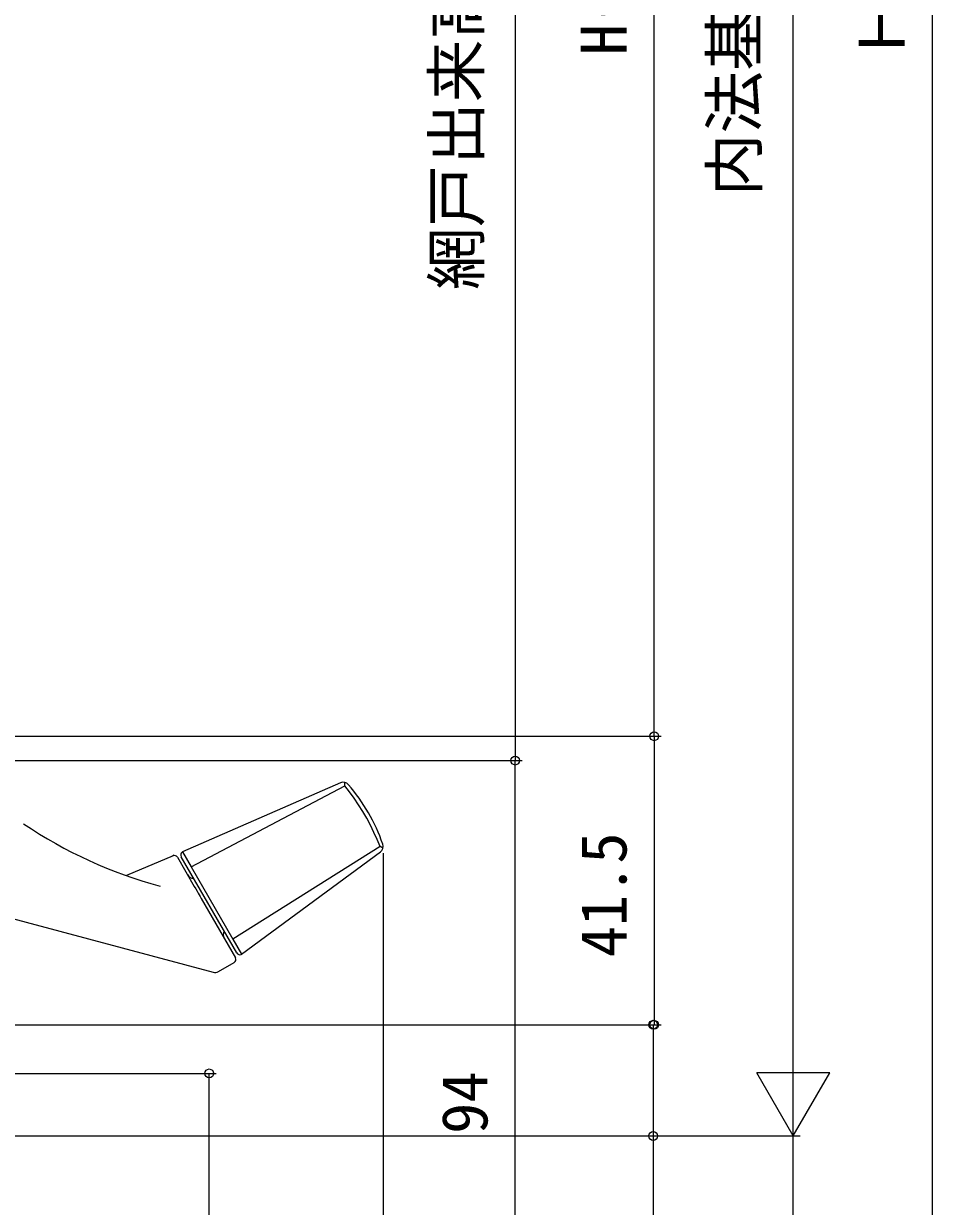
# Model space of a CAD drawing. Units: millimetres, scale not verified. Extents: x -525 to 525, y -783 to 779.
# Drawn here: x -188.7 to -58, y -601.3 to -431.2 of the extents above; entities that cross this region are included whole.
import ezdxf
from ezdxf.enums import TextEntityAlignment as Align

# ---------------------------------------------------------------- set-up
doc = ezdxf.new("R2010")
doc.units = ezdxf.units.MM
doc.header["$LTSCALE"] = 4
doc.layers.add('0-5_YKK_13', color=4, linetype='Continuous', lineweight=18)
doc.layers.add('0-7_YKK_D', color=6, linetype='Continuous')
doc.styles.add('ＭＳ ゴシック', font='')
doc.styles.get('ＭＳ ゴシック').set_extended_font_data('MS Gothic')

msp = doc.modelspace()

# ---------------------------------------------------------------- linework, layer by layer
at = {"layer": '0-5_YKK_13'}
for p, q in [((-143.13, -540.361), (-165.862, -550.295)), ((-164.617, -552.451), (-142.486, -540.783)), ((-167.204, -550.848), (-173.92, -553.698)), ((-167.087, -550.772), (-167.261, -550.872)), ((-166.576, -551.058), (-164.151, -555.258)), ((-158.046, -564.833), (-166.044, -550.98)), ((-165.862, -550.295), (-165.897, -550.32)), ((-137.436, -549.53), (-158.606, -562.861)), ((-157.362, -565.017), (-137.393, -550.298)), ((-217.288, -552.636), (-161.427, -567.604)), ((-160.668, -567.504), (-158.411, -566.2)), ((-157.401, -565.036), (-157.362, -565.017))]:
    msp.add_line(p, q, dxfattribs=at)
for points in [[(-137.436, -549.53), (-137.861, -548.502), (-138.323, -547.478), (-138.823, -546.462), (-139.359, -545.46), (-139.928, -544.474), (-140.529, -543.509), (-141.156, -542.572), (-141.809, -541.664), (-142.486, -540.783), (-142.481, -540.518), (-142.476, -540.31)], [(-165.862, -550.295), (-164.617, -552.451), (-158.606, -562.861), (-157.362, -565.017)], [(-137.022, -549.757), (-137.202, -549.66), (-137.436, -549.53)], [(-164.151, -555.258), (-163.942, -555.62), (-163.751, -555.951), (-163.587, -556.235)], [(-163.587, -556.235), (-163.459, -556.457), (-163.303, -556.726), (-163.139, -557.01)], [(-163.139, -557.01), (-162.098, -558.813), (-158.228, -565.517)]]:
    msp.add_lwpolyline(points, dxfattribs=at)
for centre, radius, start, end in [((-142.729, -541.278), 1, 40.87911, 113.60512), ((-162.01, -557.966), 26.5, 30.15059, 40.87911), ((-162.079, -557.846), 26.5, 19.12089, 29.84941), ((-152.258, -492.415), 65, 235.90895, 255), ((-137.986, -549.493), 1, 306.39488, 19.12089), ((-167.009, -551.308), 0.5, 30, 113), ((-165.611, -550.73), 0.5, 125, 210), ((-164.237, -553.11), 1, 210, 270), ((-158.987, -562.203), 1, 150, 210), ((-158.661, -565.767), 0.5, 300, 30), ((-157.613, -564.583), 0.5, 210, 295), ((-161.168, -566.638), 1, 255, 300)]:
    msp.add_arc(centre, radius, start, end, dxfattribs=at)
at = {"layer": '0-7_YKK_D'}
for p, q in [((-58.004, -620.656), (-58.004, -241.656)), ((-78.004, -580.656), (-78.004, -271.656)), ((-118.004, -282.156), (-118.004, -537.156)), ((-98.004, -533.656), (-98.004, -287.156)), ((-281.5, -533.656), (-97.004, -533.656)), ((-281.3, -533.656), (-97.004, -533.656)), ((-98.004, -533.656), (-98.004, -575.156)), ((-277.7, -537.156), (-117.004, -537.156)), ((-277.7, -537.156), (-117.004, -537.156)), ((-118.004, -631.156), (-118.004, -537.156)), ((-136.986, -550.493), (-136.986, -700.156)), ((-78.004, -591.156), (-78.004, -572.97)), ((-280.5, -575.156), (-97.158, -575.156)), ((-169.188, -575.156), (-97.004, -575.156)), ((-278.5, -582.156), (-161, -582.156)), ((-162, -631.156), (-162, -582.156)), ((-78.004, -591.156), (-83.254, -582.063)), ((-72.754, -582.063), (-83.254, -582.063)), ((-78.004, -591.156), (-72.754, -582.063)), ((-265.5, -591.156), (-97.158, -591.156)), ((-265.5, -591.156), (-77.004, -591.156)), ((-265.5, -591.156), (-77.004, -591.156)), ((-78.004, -631.156), (-78.004, -591.156))]:
    msp.add_line(p, q, dxfattribs=at)
msp.add_lwpolyline([(-98.158, -575.156), (-98.158, -591.156), (-98.158, -610.533)], dxfattribs=at)
for centre in [(-98.004, -533.656), (-98.004, -533.656), (-118.004, -537.156), (-118.004, -537.156), (-98.158, -575.156), (-98.004, -575.156), (-162, -582.156), (-98.158, -591.156)]:
    msp.add_circle(centre, 0.637, dxfattribs=at)

# ---------------------------------------------------------------- texts
at = {"layer": '0-7_YKK_D', "style": 'ＭＳ ゴシック'}
for s, p in [('網戸出来高＝H－145', (-121.18, -469.46)), ('H－153.5', (-100.004, -435.693)), ('内法基準h', (-81.231, -455.969)), ('Ｈ', (-60.004, -436.168)), ('41.5', (-100.004, -565.452)), ('94', (-120.004, -590.855))]:
    msp.add_text(s, height=6.598, rotation=90, dxfattribs=at).set_placement(p, align=Align.BOTTOM_LEFT)

doc.saveas('drawing.dxf')
